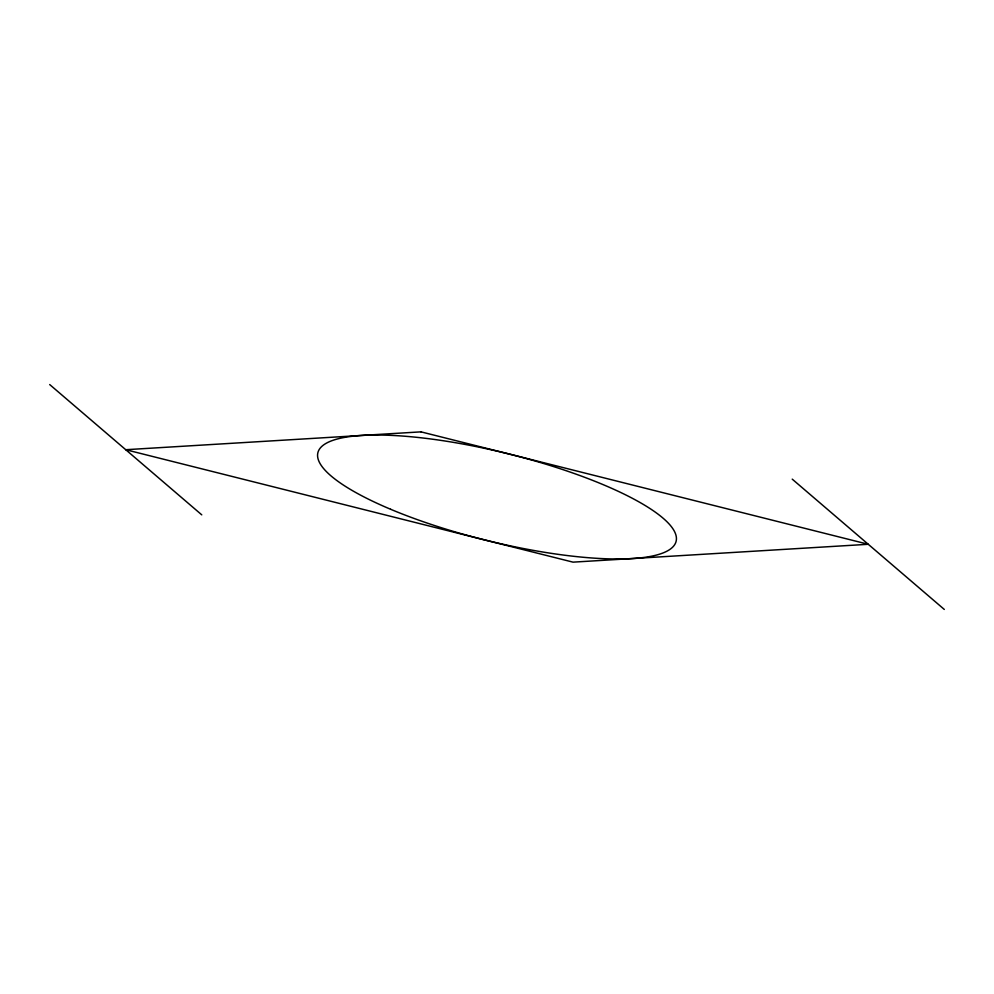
<?xml version="1.0" encoding="UTF-8"?>
<svg xmlns="http://www.w3.org/2000/svg" width="994" height="994" viewBox="0 0 994 994"><rect width="100%" height="100%" fill="white"/><g stroke="black" fill="none" stroke-linecap="round" stroke-linejoin="round"><path stroke-width="1.49" d="M792.23 479.145L944.3 609.434M49.7 384.566L201.77 514.855M420.971 431.856L125.729 449.71L573.029 562.144L868.271 544.29L420.971 431.856M390.617 509.263A184.511 44.631 13.9 0 0 675.324 543.482A184.511 44.631 13.9 0 0 425.059 438.255A184.511 44.631 13.9 0 0 390.617 509.263"/></g></svg>
